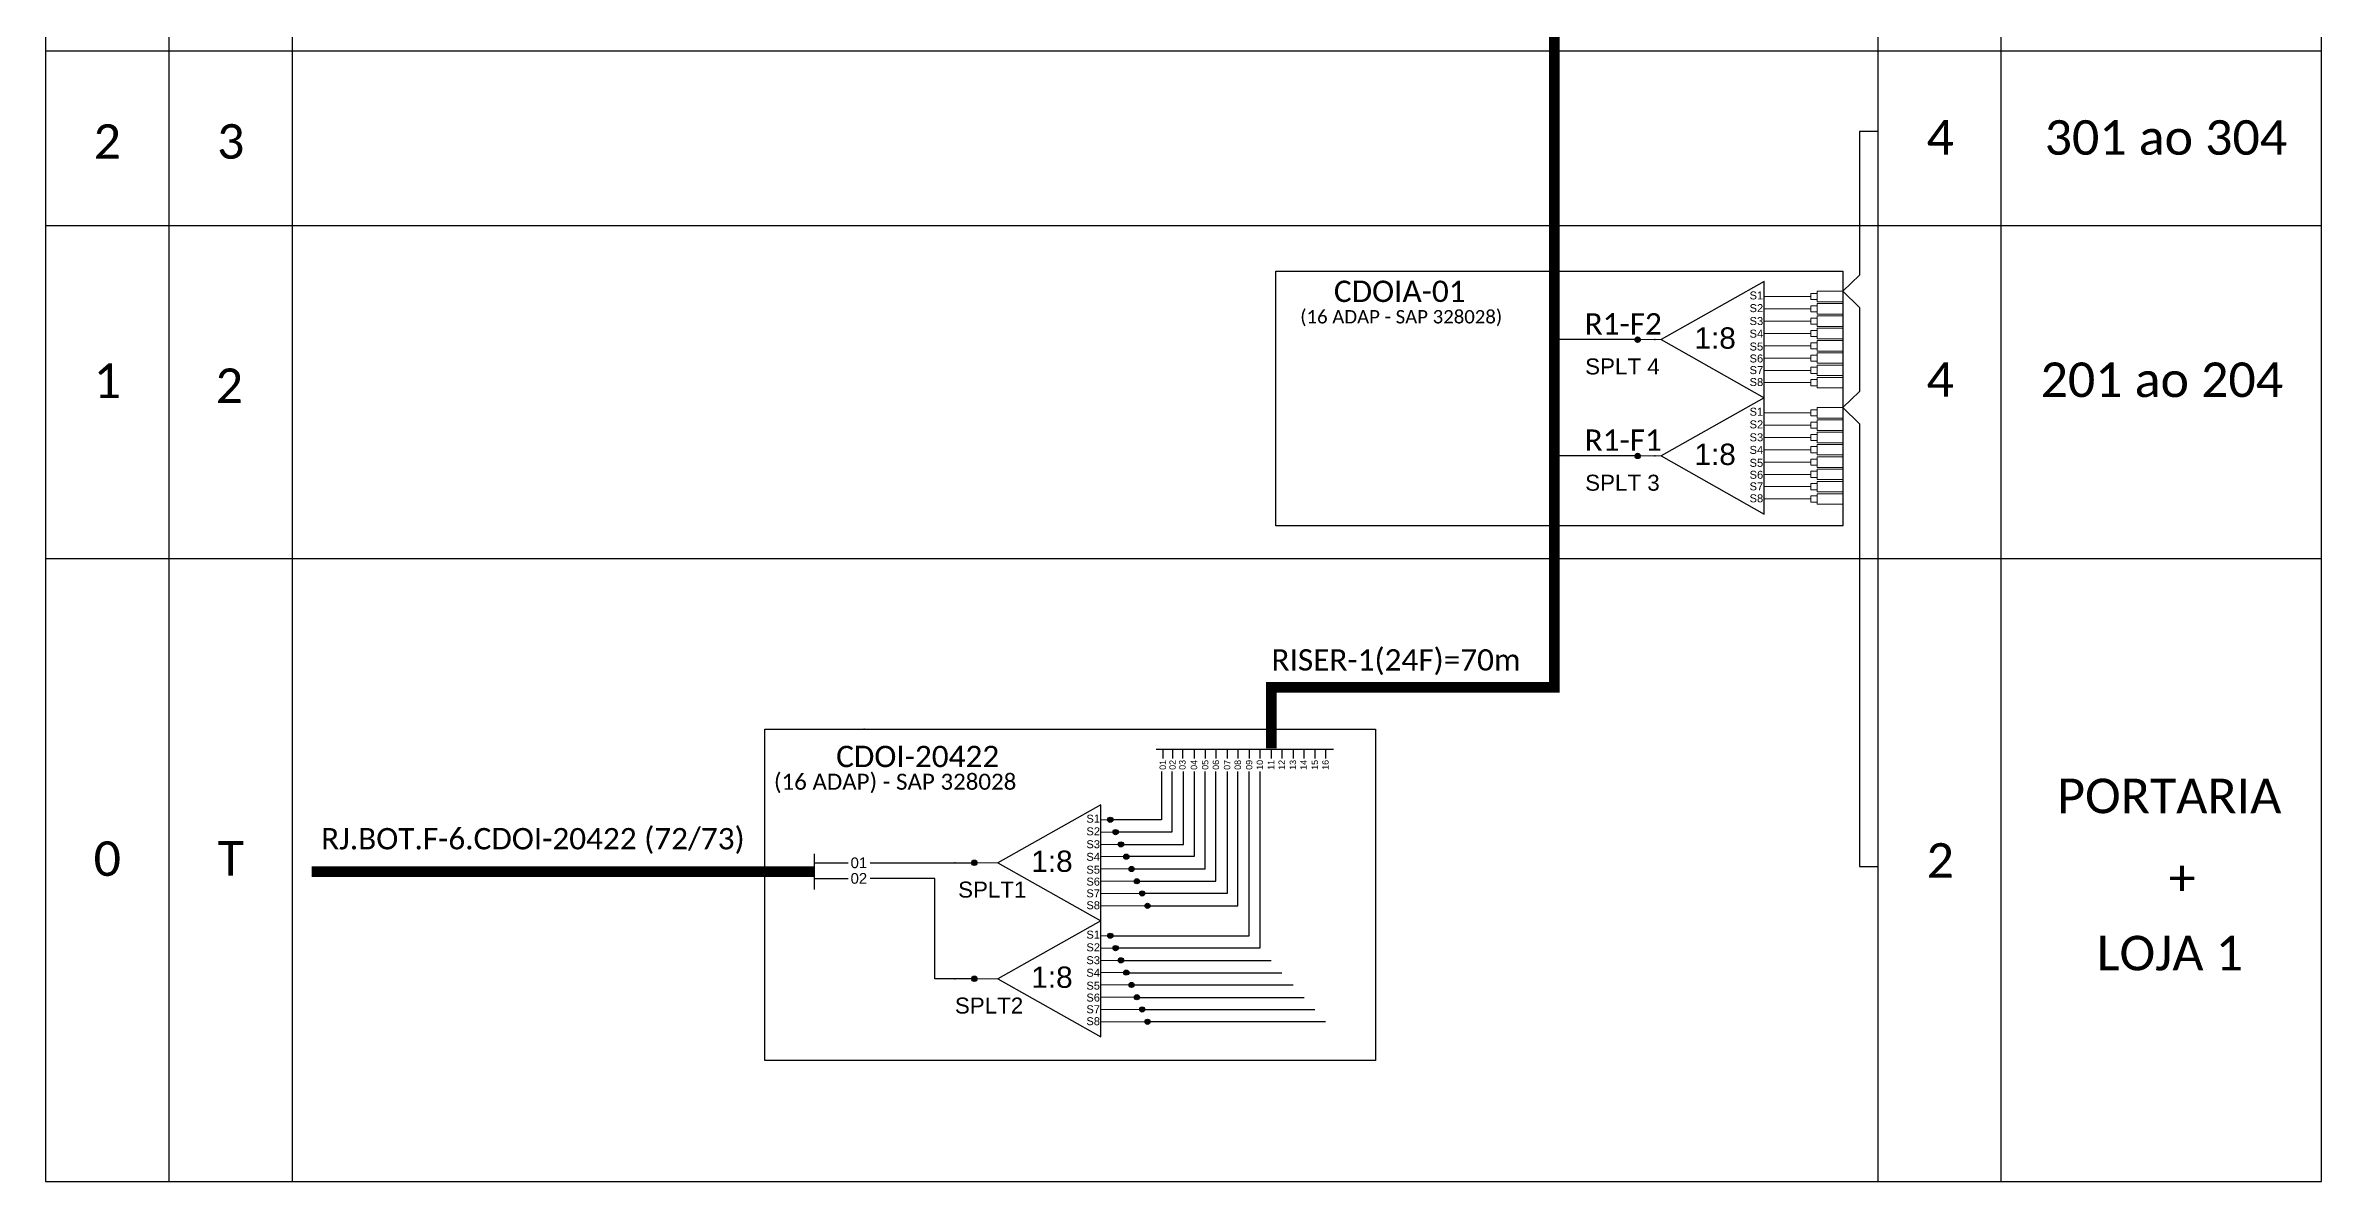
# Model space of a CAD drawing. Header units: metres. Extents: x -1286 to 419, y -500 to 94.
# Drawn here: x 36.5 to 249.8, y -323.7 to -217.2 of the extents above; entities that cross this region are included whole.
import ezdxf
from ezdxf.enums import TextEntityAlignment as Align

# ---------------------------------------------------------------- set-up
doc = ezdxf.new("R2010")
doc.units = ezdxf.units.M
doc.styles.add('ARIAL', font='arial.ttf')
doc.styles.add('WMF-Calibri0', font='calibri.ttf')
doc.linetypes.add('RESERVA', pattern='A,0.5,-0.15,["RESERVA",Standard,S=0.18,R=0,X=0,Y=-0.1],-1.3', length=1.95)

# ---------------------------------------------------------------- blocks, each defined once
blk = doc.blocks.new('SPLT_1-8_SC-APC')
at = {"color": 1}
blk.add_lwpolyline([(-7.37, -2.1), (-17.04, -7.55), (-7.37, -13), (-7.37, -2.1)], dxfattribs=at)
at = {"color": 3, "lineweight": 0}
for points in [[(-2.99, -3.51), (-7.37, -3.51)], [(-2.41, -3.02), (-2.41, -4)], [(-2.41, -3.02), (0, -3.02)], [(-2.41, -4), (0, -4)], [(-2.41, -4.17), (-2.41, -5.16)], [(-2.41, -4.17), (0, -4.17)], [(-7.37, -4.66), (-2.99, -4.66)], [(-7.37, -5.82), (-2.99, -5.82)], [(-2.41, -5.16), (0, -5.16)], [(-2.41, -5.32), (-2.41, -6.31)], [(-2.41, -5.32), (0, -5.32)], [(-2.41, -6.31), (0, -6.31)], [(-7.37, -6.97), (-2.99, -6.97)], [(-7.37, -8.12), (-2.99, -8.12)], [(-2.41, -6.48), (-2.41, -7.46)], [(-2.41, -6.48), (0, -6.48)], [(-2.41, -7.46), (0, -7.46)], [(-2.41, -7.63), (-2.41, -8.62)], [(-2.41, -7.63), (0, -7.63)], [(-7.37, -9.28), (-2.99, -9.28)], [(-7.37, -10.43), (-2.99, -10.43)], [(-2.41, -8.62), (0, -8.62)], [(-2.41, -8.78), (-2.41, -9.77)], [(-2.41, -8.78), (0, -8.78)], [(-2.41, -9.77), (0, -9.77)], [(-2.41, -9.94), (-2.41, -10.92)], [(-2.41, -9.94), (0, -9.94)], [(-7.37, -11.58), (-2.99, -11.58)], [(-2.41, -10.92), (0, -10.92)], [(-2.41, -11.09), (-2.41, -12.08)], [(-2.41, -11.09), (0, -11.09)], [(-2.41, -12.08), (0, -12.08)]]:
    blk.add_lwpolyline(points, dxfattribs=at)
for points in [[(-2.99, -3.22), (-2.41, -3.22), (-2.41, -3.8), (-2.99, -3.8)], [(-2.99, -4.38), (-2.41, -4.38), (-2.41, -4.95), (-2.99, -4.95)], [(-2.99, -5.53), (-2.41, -5.53), (-2.41, -6.1), (-2.99, -6.1)], [(-2.99, -6.68), (-2.41, -6.68), (-2.41, -7.26), (-2.99, -7.26)], [(-2.99, -7.84), (-2.41, -7.84), (-2.41, -8.41), (-2.99, -8.41)], [(-2.99, -8.99), (-2.41, -8.99), (-2.41, -9.56), (-2.99, -9.56)], [(-2.99, -10.14), (-2.41, -10.14), (-2.41, -10.72), (-2.99, -10.72)], [(-2.99, -11.3), (-2.41, -11.3), (-2.41, -11.87), (-2.99, -11.87)]]:
    blk.add_lwpolyline(points, close=True, dxfattribs=at)
at = {"color": 1, "lineweight": 0}
blk.add_lwpolyline([(-17.04, -7.55), (-19.26, -7.55)], dxfattribs=at)
at = {"color": 1, "style": 'ARIAL'}
for s, height, p in [('S1', 0.75, (-8.74, -3.78)), ('S2', 0.75, (-8.74, -4.97)), ('1:8', 2, (-13.91, -8.4)), ('S3', 0.75, (-8.74, -6.18)), ('S4', 0.75, (-8.74, -7.36)), ('S5', 0.75, (-8.74, -8.57)), ('S6', 0.75, (-8.74, -9.69)), ('S7', 0.75, (-8.74, -10.78)), ('S8', 0.75, (-8.74, -11.9))]:
    blk.add_text(s, height=height, dxfattribs=at).set_placement(p)
blk = doc.blocks.new('SPLITTER_')
blk.add_point((0, 0))
at = {"style": 'ARIAL', "flags": 4}
blk.add_attdef('SPLT', (0, -3.26), '', height=1.5, dxfattribs=at)
blk = doc.blocks.new('SPLT_1-8_DIV_DIR')
h = blk.add_hatch(color=3)
h.dxf.hatch_style = 1
edge = h.paths.add_edge_path()
edge.add_arc((12.77, 4.04), 0.242, 0, 360)
h = blk.add_hatch(color=3)
h.dxf.hatch_style = 1
edge = h.paths.add_edge_path()
edge.add_arc((13.27, 2.88), 0.242, 0, 360)
h = blk.add_hatch(color=3)
h.dxf.hatch_style = 1
edge = h.paths.add_edge_path()
edge.add_arc((13.77, 1.73), 0.242, 0, 360)
h = blk.add_hatch(color=3)
h.dxf.hatch_style = 1
edge = h.paths.add_edge_path()
edge.add_arc((14.27, 0.58), 0.242, 0, 360)
h = blk.add_hatch(color=3)
h.dxf.hatch_style = 1
edge = h.paths.add_edge_path()
edge.add_arc((14.77, -0.58), 0.242, 0, 360)
h = blk.add_hatch(color=3)
h.dxf.hatch_style = 1
edge = h.paths.add_edge_path()
edge.add_arc((15.27, -1.73), 0.242, 0, 360)
h = blk.add_hatch(color=3)
h.dxf.hatch_style = 1
edge = h.paths.add_edge_path()
edge.add_arc((15.77, -2.88), 0.242, 0, 360)
h = blk.add_hatch(color=3)
h.dxf.hatch_style = 1
edge = h.paths.add_edge_path()
edge.add_arc((16.27, -4.04), 0.242, 0, 360)
at = {"color": 1}
blk.add_lwpolyline([(11.89, 5.45), (2.22, 0), (11.89, -5.45), (11.89, 5.45)], dxfattribs=at)
at = {"color": 7, "lineweight": 0}
for points in [[(12.77, 4.04), (11.89, 4.04)], [(11.89, 2.88), (13.27, 2.88)], [(11.89, 1.73), (13.77, 1.73)], [(11.89, 0.58), (14.27, 0.58)], [(11.89, -0.58), (14.77, -0.58)], [(11.89, -1.73), (15.27, -1.73)], [(11.89, -2.88), (15.77, -2.88)], [(11.89, -4.04), (16.27, -4.04)]]:
    blk.add_lwpolyline(points, dxfattribs=at)
at = {"color": 1, "lineweight": 0}
blk.add_lwpolyline([(2.22, 0), (0, 0)], dxfattribs=at)
at = {"color": 3}
for centre in [(12.77, 4.04), (13.27, 2.88), (13.77, 1.73), (14.27, 0.58), (14.77, -0.58), (15.27, -1.73), (15.77, -2.88), (16.27, -4.04)]:
    blk.add_circle(centre, 0.242, dxfattribs=at)
at = {"color": 1, "style": 'ARIAL'}
for s, height, p in [('S1', 0.75, (10.52, 3.77)), ('S2', 0.75, (10.52, 2.58)), ('1:8', 2, (5.35, -0.85)), ('S3', 0.75, (10.52, 1.37)), ('S4', 0.75, (10.52, 0.19)), ('S5', 0.75, (10.52, -1.02)), ('S6', 0.75, (10.52, -2.14)), ('S7', 0.75, (10.52, -3.24)), ('S8', 0.75, (10.52, -4.36))]:
    blk.add_text(s, height=height, dxfattribs=at).set_placement(p)
blk = doc.blocks.new('LEG_CDO64_DIR')
blk.add_point((0, 0))
at = {"color": 1, "style": 'WMF-Calibri0', "flags": 4}
blk.add_attdef('CDO', (-2.62, -3.57), '', height=2, dxfattribs=at)
blk.add_attdef('MODELO', text='', height=1.5, dxfattribs=at).set_placement((-1.52, -5.5), align=Align.CENTER)

msp = doc.modelspace()

# ---------------------------------------------------------------- hatches: boundary and pattern name
h = msp.add_hatch(color=3)
h.dxf.hatch_style = 1
edge = h.paths.add_edge_path()
edge.add_arc((185.75, -244.74), 0.256, 0, 360)
h = msp.add_hatch(color=3)
h.dxf.hatch_style = 1
edge = h.paths.add_edge_path()
edge.add_arc((185.75, -255.64), 0.256, 0, 360)
h = msp.add_hatch(color=3)
h.dxf.hatch_style = 1
edge = h.paths.add_edge_path()
edge.add_arc((123.58, -293.78), 0.256, 0, 360)
h = msp.add_hatch(color=3)
h.dxf.hatch_style = 1
edge = h.paths.add_edge_path()
edge.add_arc((123.58, -304.65), 0.256, 0, 360)

# ---------------------------------------------------------------- linework, layer by layer
at = {"color": 252, "linetype": 'RESERVA', "true_color": 0x939598}
for p, q in [((137.57, -302.93), (151.4, -302.93)), ((137.79, -304.08), (152.4, -304.08)), ((153.45, -305.24), (138.29, -305.24)), ((138.83, -306.39), (154.5, -306.39)), ((139.33, -307.54), (155.5, -307.54)), ((156.5, -308.7), (139.79, -308.7))]:
    msp.add_line(p, q, dxfattribs=at)
for points in [[(36.53, -36.48), (36.53, -323.65), (249.84, -323.65), (249.84, -36.48)], [(48.1, -36.48), (48.1, -323.65)], [(59.67, -323.65), (59.67, -36.48)], [(208.25, -36.48), (208.25, -323.65)], [(219.82, -323.65), (219.82, -36.48)], [(36.53, -217.66), (249.84, -217.66)], [(36.53, -234.03), (249.84, -234.03)], [(36.53, -265.25), (249.84, -265.25)]]:
    msp.add_lwpolyline(points)
at = {"color": 5, "const_width": 1}
msp.add_lwpolyline([(177.93, -82.45), (177.93, -277.32), (151.43, -277.32), (151.43, -283.06)], dxfattribs=at)
at = {"color": 3}
for points in [[(208.2, -225.24), (206.55, -225.24), (206.54, -238.7), (204.98, -240.21), (206.54, -241.72), (206.54, -249.6), (204.98, -251.11), (206.54, -252.62), (206.54, -294.13), (208.19, -294.13)], [(108.6, -293.77), (111.76, -293.78)], [(113.83, -293.78), (123.58, -293.78)]]:
    msp.add_lwpolyline(points, dxfattribs=at)
at = {"color": 1}
for points in [[(151.85, -238.31), (204.98, -238.31), (204.98, -262.2), (151.85, -262.2)], [(103.96, -281.24), (161.19, -281.24), (161.19, -312.32), (103.96, -312.32)]]:
    msp.add_lwpolyline(points, close=True, dxfattribs=at)
at = {"color": 5}
for points in [[(185.72, -244.74), (177.87, -244.74)], [(185.72, -255.64), (177.87, -255.64)], [(140.64, -283.12), (157.26, -283.12)], [(141.24, -283.12), (141.24, -284)], [(142.17, -283.12), (142.17, -284)], [(143.09, -283.12), (143.09, -284)], [(144.18, -283.12), (144.18, -284)], [(145.23, -283.12), (145.23, -284)], [(146.23, -283.12), (146.23, -284)], [(147.28, -283.12), (147.28, -284)], [(148.28, -283.12), (148.28, -284)], [(149.35, -283.12), (149.35, -284)], [(150.35, -283.12), (150.35, -284)], [(151.4, -283.12), (151.4, -284)], [(152.4, -283.12), (152.4, -284)], [(153.45, -283.12), (153.45, -284)], [(154.45, -283.12), (154.45, -284)], [(155.5, -283.12), (155.5, -284)], [(156.5, -283.12), (156.5, -284)], [(141.13, -285.22), (141.13, -289.74), (136.35, -289.74)], [(136.57, -300.62), (149.35, -300.62), (149.35, -285.22)], [(150.35, -285.22), (150.35, -301.78), (136.76, -301.78)], [(137.07, -290.89), (142.12, -290.89), (142.12, -285.22)], [(137.57, -292.05), (143.18, -292.05), (143.18, -285.22)], [(144.18, -285.22), (144.18, -293.2), (137.85, -293.2)], [(138.57, -294.35), (145.23, -294.35), (145.23, -285.22)], [(139.06, -295.5), (146.23, -295.5), (146.23, -285.22)], [(147.28, -285.22), (147.28, -296.66), (139.35, -296.66)], [(140.06, -297.8), (148.28, -297.81), (148.28, -285.21)]]:
    msp.add_lwpolyline(points, dxfattribs=at)
at = {"color": 1, "const_width": 1}
msp.add_lwpolyline([(61.48, -294.6), (108.6, -294.6)], dxfattribs=at)
at = {"color": 1}
msp.add_lwpolyline([(108.6, -296.28), (108.6, -292.93)], dxfattribs=at)
at = {"color": 2}
for points in [[(108.6, -295.24), (111.76, -295.24)], [(123.58, -304.65), (119.89, -304.65), (119.89, -295.24), (113.83, -295.24)]]:
    msp.add_lwpolyline(points, dxfattribs=at)
at = {"color": 3}
for centre in [(185.75, -244.74), (185.75, -255.64), (123.58, -293.78), (123.58, -304.65)]:
    msp.add_circle(centre, 0.256, dxfattribs=at)

# ---------------------------------------------------------------- block references
for p in [(204.98, -237.19), (204.98, -248.09)]:
    msp.add_blockref('SPLT_1-8_SC-APC', p, dxfattribs=at)
ref = msp.add_blockref('SPLITTER_', (187.36, -244.74), dxfattribs=dict(xscale=-1))
ref.add_attrib('SPLT', 'SPLT 4', (180.83, -248), dxfattribs={"height": 1.5, "style": 'ARIAL'})
ref = msp.add_blockref('SPLITTER_', (187.36, -255.64), dxfattribs=dict(xscale=-1))
ref.add_attrib('SPLT', 'SPLT 3', (180.83, -258.9), dxfattribs={"height": 1.5, "style": 'ARIAL'})
ref = msp.add_blockref('LEG_CDO64_DIR', (113.25, -281.24))
ref.add_attrib('CDO', 'CDOI-20422', (110.63, -284.81), dxfattribs={"color": 1, "height": 2, "style": 'WMF-Calibri0'})
ref.add_attrib('MODELO', '(16 ADAP) - SAP 328028', dxfattribs={"color": 1, "height": 1.5, "style": 'WMF-Calibri0'}).set_placement((116.16, -286.93), align=Align.CENTER)
at = {"xscale": 0.9982254764087685, "yscale": 0.9982254764087685, "zscale": 0.9982254764087685}
for p in [(123.58, -293.78), (123.58, -304.65)]:
    msp.add_blockref('SPLT_1-8_DIV_DIR', p, dxfattribs=at)
ref = msp.add_blockref('SPLITTER_', (121.76, -293.78))
ref.add_attrib('SPLT', 'SPLT1', (122.06, -297.04), dxfattribs={"height": 1.5, "style": 'ARIAL'})
ref = msp.add_blockref('SPLITTER_', (121.74, -304.65))
ref.add_attrib('SPLT', 'SPLT2', (121.76, -307.91), dxfattribs={"height": 1.5, "style": 'ARIAL'})

# ---------------------------------------------------------------- texts
at = {"color": 7, "style": 'WMF-Calibri0'}
for s, p in [('301 ao 304', (223.9, -227.41)), ('201 ao 204', (223.52, -250.12)), ('PORTARIA', (225.07, -289.13)), ('+', (235.52, -296.83)), ('LOJA 1 ', (228.79, -303.86))]:
    msp.add_text(s, height=3.24, dxfattribs=at).set_placement(p)
at = {"color": 1, "style": 'WMF-Calibri0'}
for s, p in [('CDOIA-01', (157.28, -241.21)), ('RJ.BOT.F-6.CDOI-20422 (72/73)', (62.36, -292.52))]:
    msp.add_text(s, height=2, dxfattribs=at).set_placement(p)
msp.add_text('(16 ADAP - SAP 328028)', height=1.25, dxfattribs=at).set_placement((163.59, -243.22), align=Align.CENTER)
at = {"color": 5, "style": 'WMF-Calibri0'}
for s, p in [('R1-F2', (180.78, -244.26)), ('R1-F1', (180.78, -255.16)), ('RISER-1(24F)=70m', (151.43, -275.76))]:
    msp.add_text(s, height=2, dxfattribs=at).set_placement(p)
at = {"style": 'ARIAL'}
for s, p in [('01', (141.24, -284.6)), ('02', (142.16, -284.6)), ('03', (143.08, -284.6)), ('04', (144.17, -284.6)), ('05', (145.22, -284.6)), ('06', (146.22, -284.6)), ('07', (147.27, -284.6)), ('08', (148.27, -284.6)), ('09', (149.34, -284.6)), ('10', (150.34, -284.6)), ('11', (151.39, -284.6)), ('12', (152.39, -284.6)), ('13', (153.44, -284.6)), ('14', (154.44, -284.6)), ('15', (155.49, -284.6)), ('16', (156.49, -284.6))]:
    msp.add_text(s, height=0.6, rotation=90, dxfattribs=at).set_placement(p, align=Align.MIDDLE_CENTER)
for s, p in [('01', (112.76, -293.78)), ('02', (112.76, -295.24))]:
    msp.add_text(s, height=1, dxfattribs=at).set_placement(p, align=Align.MIDDLE_CENTER)
at = {"color": 7, "style": 'WMF-Calibri0'}
for tag, flags, p in [('2', 4, (42.32, -226.17)), ('3', 4, (53.89, -226.16)), ('4', 4, (214.11, -225.77)), ('1', 4, (42.32, -248.6)), ('2', 4, (53.76, -249.06)), ('4', 4, (214.11, -248.48)), ('0', 4, (42.32, -293.39)), ('T', 12, (53.89, -293.35)), ('2', 4, (214.11, -293.56))]:
    msp.add_attdef(tag, text='XX', height=3.24, dxfattribs=dict(at, flags=flags)).set_placement(p, align=Align.MIDDLE_CENTER)

doc.saveas('drawing.dxf')
